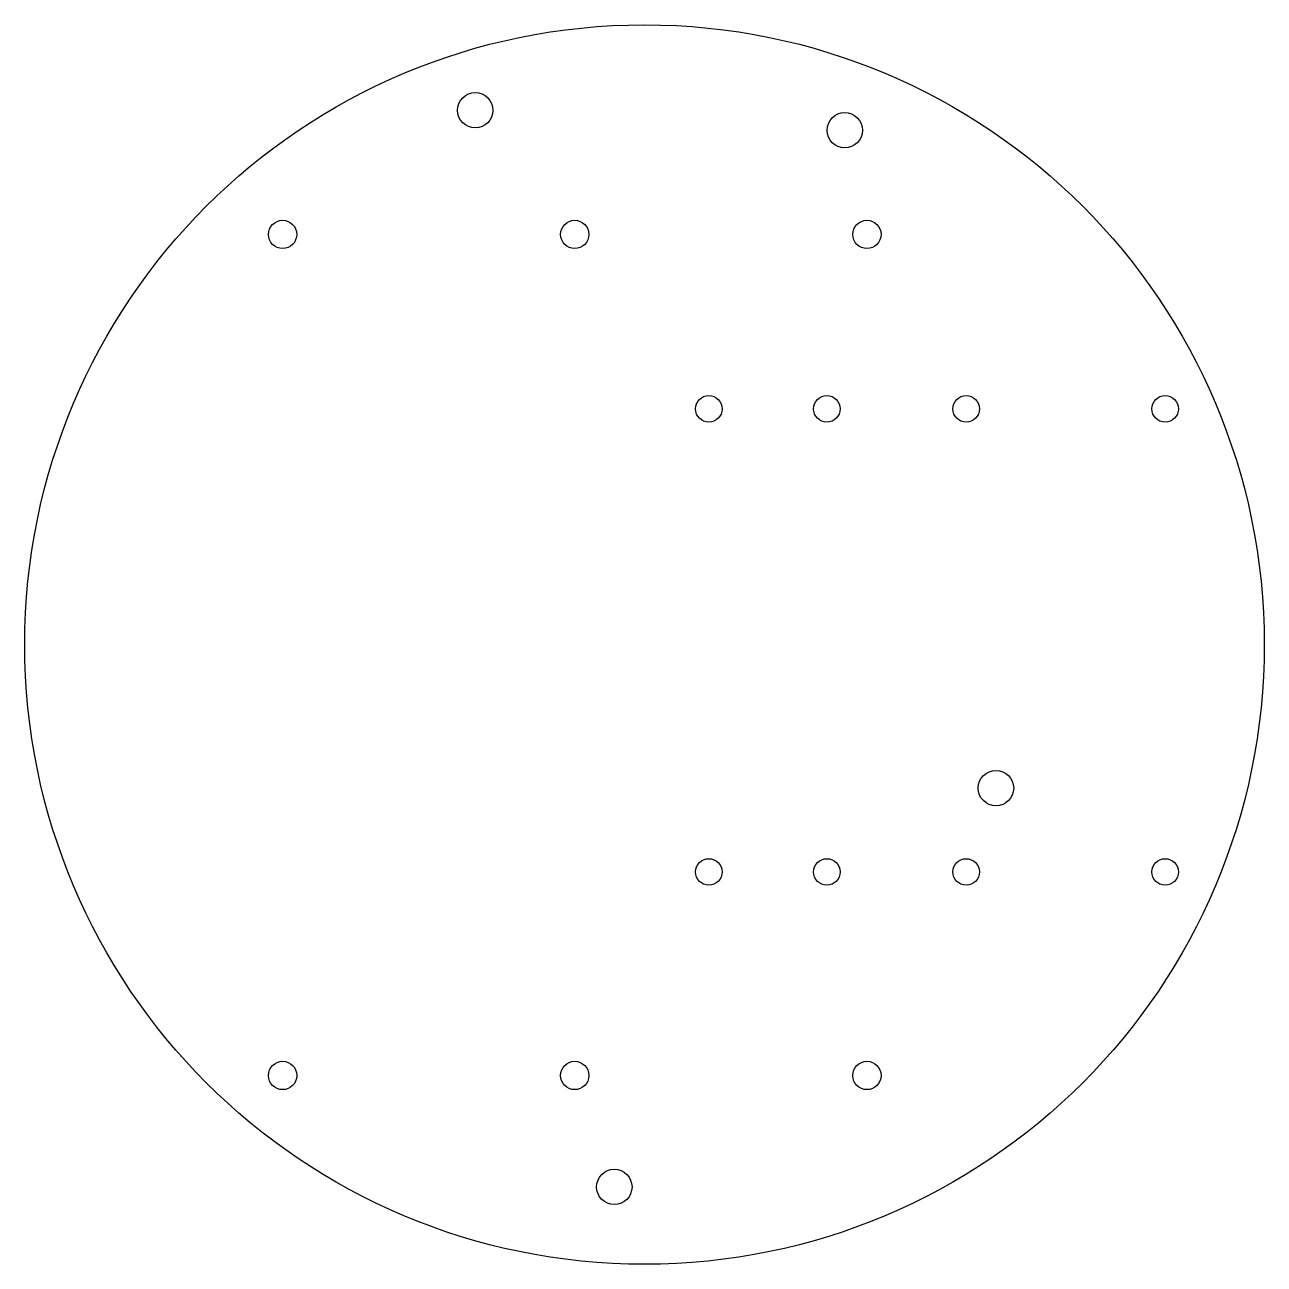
# Model space of a CAD drawing. Header units: millimetres. Extents: x 79 to 219, y 115 to 255.
import ezdxf

# ---------------------------------------------------------------- set-up
doc = ezdxf.new("R2010")
doc.units = ezdxf.units.MM

msp = doc.modelspace()

# ---------------------------------------------------------------- linework, layer by layer
at = {"color": 7, "linetype": 'Continuous', "lineweight": 25}
for centre, radius in [((148.64, 185.24), 70), ((129.52, 245.59), 2), ((171.26, 243.33), 2), ((107.76, 231.56), 1.6), ((140.76, 231.56), 1.6), ((173.76, 231.56), 1.6), ((155.9, 211.86), 1.5), ((169.24, 211.86), 1.5), ((184.97, 211.86), 1.5), ((207.45, 211.86), 1.5), ((188.34, 169.02), 2), ((155.9, 159.55), 1.5), ((169.24, 159.55), 1.5), ((184.97, 159.55), 1.5), ((207.45, 159.55), 1.5), ((107.76, 136.56), 1.6), ((140.76, 136.56), 1.6), ((173.76, 136.56), 1.6), ((145.23, 123.97), 2)]:
    msp.add_circle(centre, radius, dxfattribs=at)

doc.saveas('drawing.dxf')
